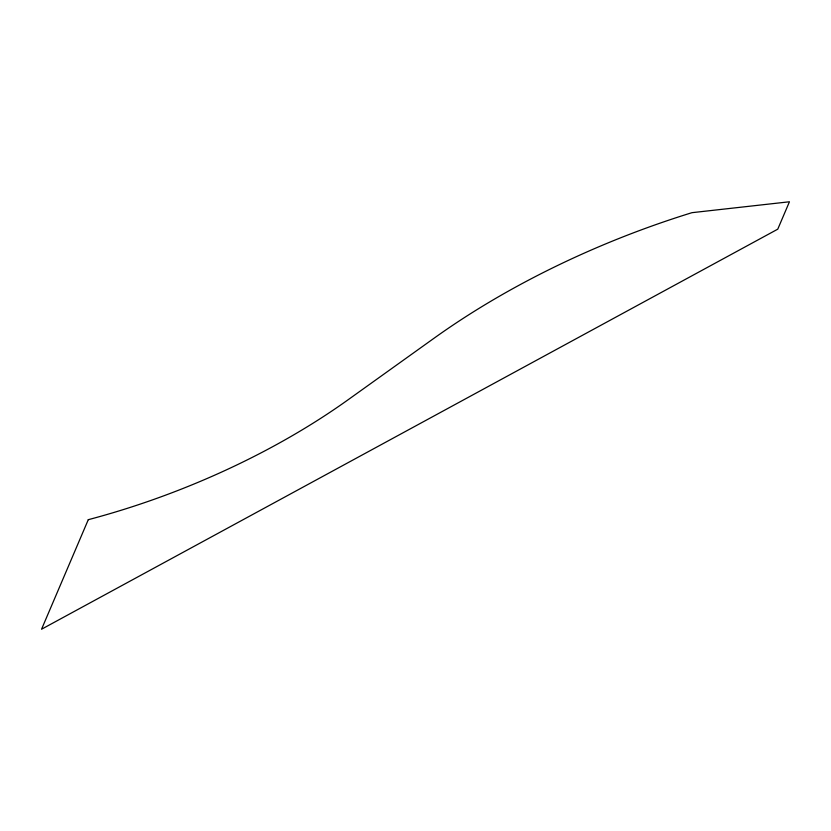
<?xml version="1.0" encoding="UTF-8"?>
<svg xmlns="http://www.w3.org/2000/svg" width="831" height="831" viewBox="0 0 831 831"><rect width="100%" height="100%" fill="white"/><g stroke="black" fill="none" stroke-linecap="round" stroke-linejoin="round"><path stroke-width="1.25" d="M88.283 519.687L41.55 629.223L777.764 229.169L789.45 201.777L691.984 212.674A451.493 210.565 -21.1 0 0 434.613 337.833L348.116 399.753A399.358 186.258 -21.1 0 1 88.283 519.687"/></g></svg>
